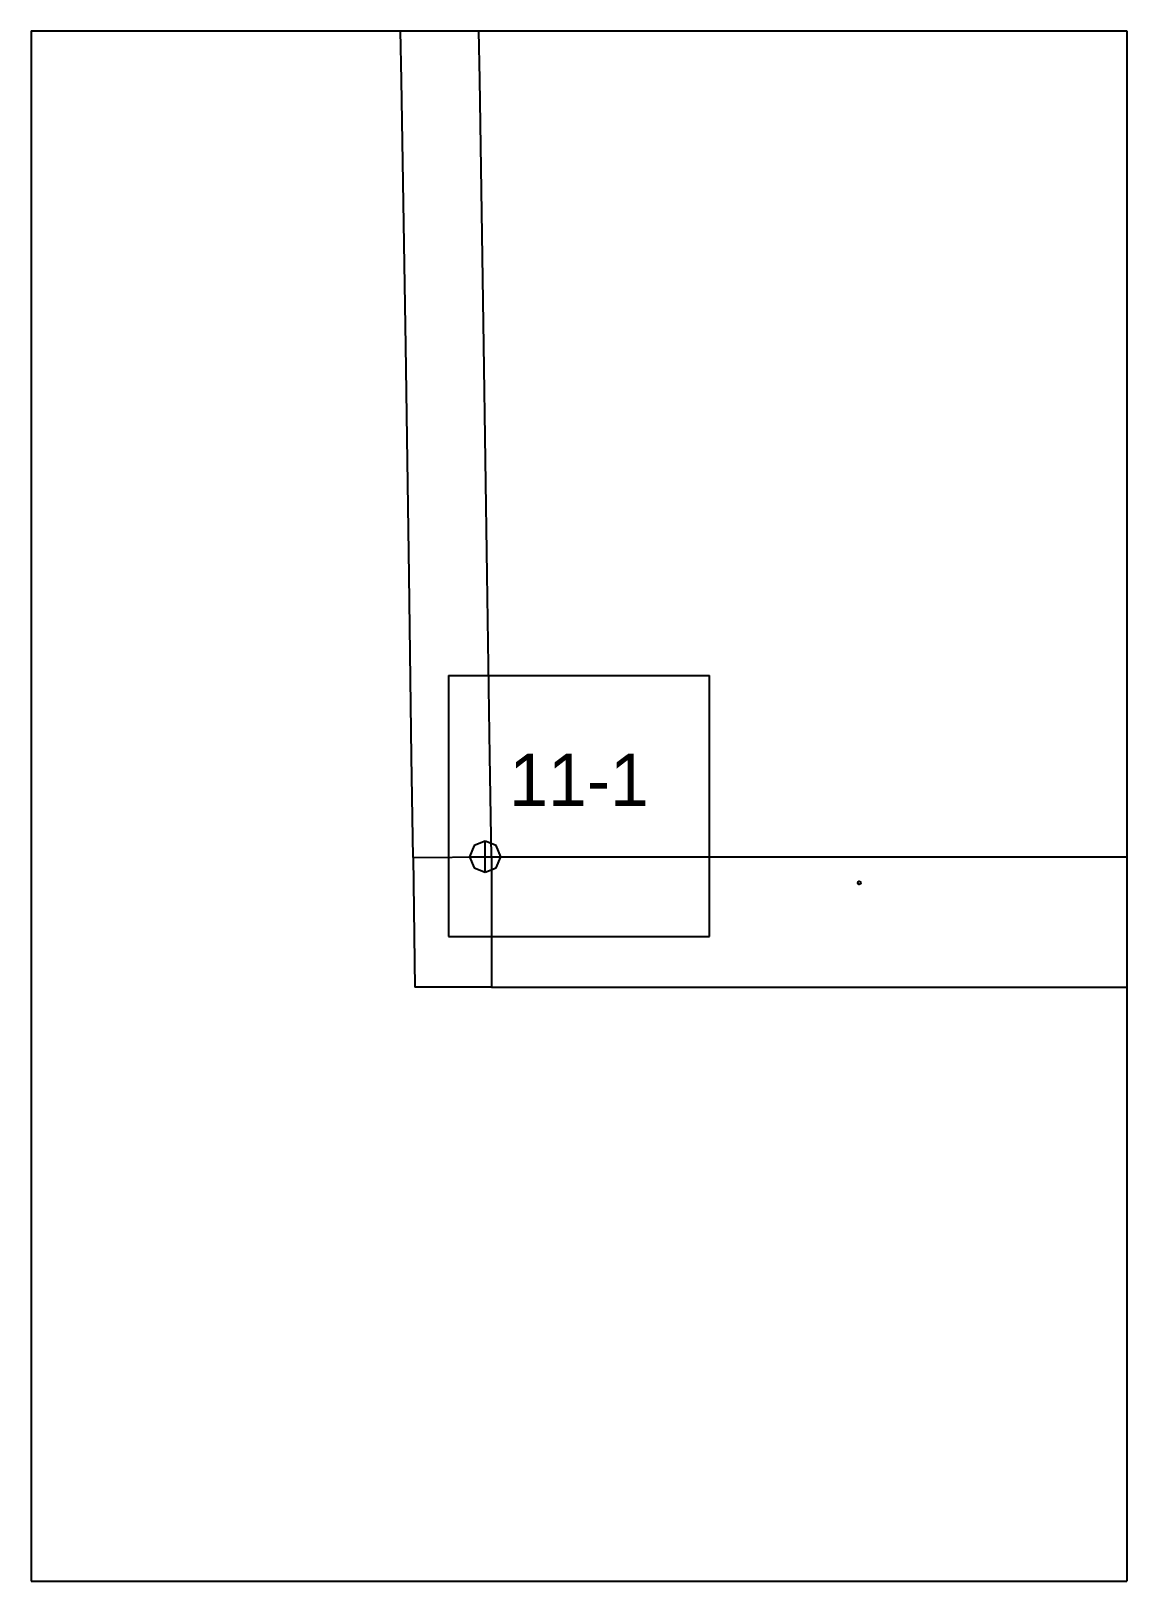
# Paper-space layout 'Plan 11-1' of a CAD drawing. Header units: metres, sheet in millimetres. Extents: x 0 to 210, y 0 to 297.
# The model-space entities are those that its viewports show. They can reach past a viewport. Long polylines and large blocks are cut down to what shows.
import ezdxf
from ezdxf.enums import TextEntityAlignment as Align

# ---------------------------------------------------------------- set-up
doc = ezdxf.new("R2010")
doc.units = ezdxf.units.M
for name, color, linetype in [('default', 7, 'Continuous'), ('mcircles', 7, 'Continuous'), ('TEXTLAYER', 7, 'Continuous'), ('VIEWPORTS', 7, 'Continuous')]:
    doc.layers.add(name, color=color, linetype=linetype)

msp = doc.modelspace()

# ---------------------------------------------------------------- linework, layer by layer
at = {"color": 9}
for p, q in [((0, -2673), (0, -2970)), ((210, -2673), (210, -2970)), ((210, -2673), (210, -2970)), ((0, -2970), (210, -2970)), ((0, -2970), (210, -2970)), ((0, -2970), (0, -3267)), ((210, -2970), (420, -2970)), ((210, -2970), (210, -3267)), ((210, -2970), (420, -2970)), ((210, -2970), (210, -3267)), ((80, -3093.5), (130, -3093.5)), ((80, -3093.5), (80, -3143.5)), ((130, -3143.5), (130, -3093.5)), ((80, -3143.5), (130, -3143.5)), ((0, -3267), (210, -3267)), ((210, -3267), (420, -3267))]:
    msp.add_line(p, q, dxfattribs=at)
at = {"layer": 'default', "color": 7, "linetype": 'Continuous'}
for p, q in [((71.01, -2979.41), (69.77, -2922.95)), ((86.01, -2979.27), (84.77, -2922.81)), ((71.79, -3030.33), (71.01, -2979.41)), ((86.79, -3030.19), (86.01, -2979.27)), ((72.43, -3074.31), (71.79, -3030.33)), ((87.42, -3074.17), (86.79, -3030.19)), ((72.93, -3109.01), (72.43, -3074.31)), ((87.93, -3108.87), (87.42, -3074.17)), ((73.21, -3128.37), (72.93, -3109.01)), ((88.21, -3128.23), (87.93, -3108.87)), ((84.89, -3126.09), (84.01, -3128.21)), ((87.01, -3125.21), (84.89, -3126.09)), ((89.13, -3126.09), (87.01, -3125.21)), ((87.01, -3131.21), (87.01, -3125.21)), ((90.01, -3128.21), (89.13, -3126.09)), ((73.21, -3128.37), (88.21, -3128.23)), ((73.21, -3128.37), (73.57, -3153.23)), ((84.01, -3128.21), (84.89, -3130.33)), ((84.01, -3128.21), (90.01, -3128.21)), ((84.89, -3130.33), (87.01, -3131.21)), ((87.01, -3131.21), (89.13, -3130.33)), ((88.21, -3128.23), (440.03, -3128.23)), ((88.21, -3128.23), (88.21, -3153.23)), ((89.13, -3130.33), (90.01, -3128.21)), ((88.21, -3153.23), (73.57, -3153.23)), ((88.21, -3153.23), (440.03, -3153.23))]:
    msp.add_line(p, q, dxfattribs=at)
at = {"layer": 'mcircles', "color": 7, "linetype": 'Continuous'}
msp.add_circle((158.71, -3133.23), 0.3, dxfattribs=at)

# ---------------------------------------------------------------- texts
at = {"layer": 'TEXTLAYER', "color": 1}
msp.add_text('11-1', height=10, dxfattribs=at).set_placement((105, -3118.5), align=Align.CENTER)

psp = doc.layouts.new('Plan 11-1')

# ---------------------------------------------------------------- viewports
at = {"layer": 'VIEWPORTS'}
psp.add_viewport(center=(105, 148.5), size=(210, 297), view_center_point=(105, -3118.5), view_height=297, dxfattribs=at)

doc.saveas('drawing.dxf')
